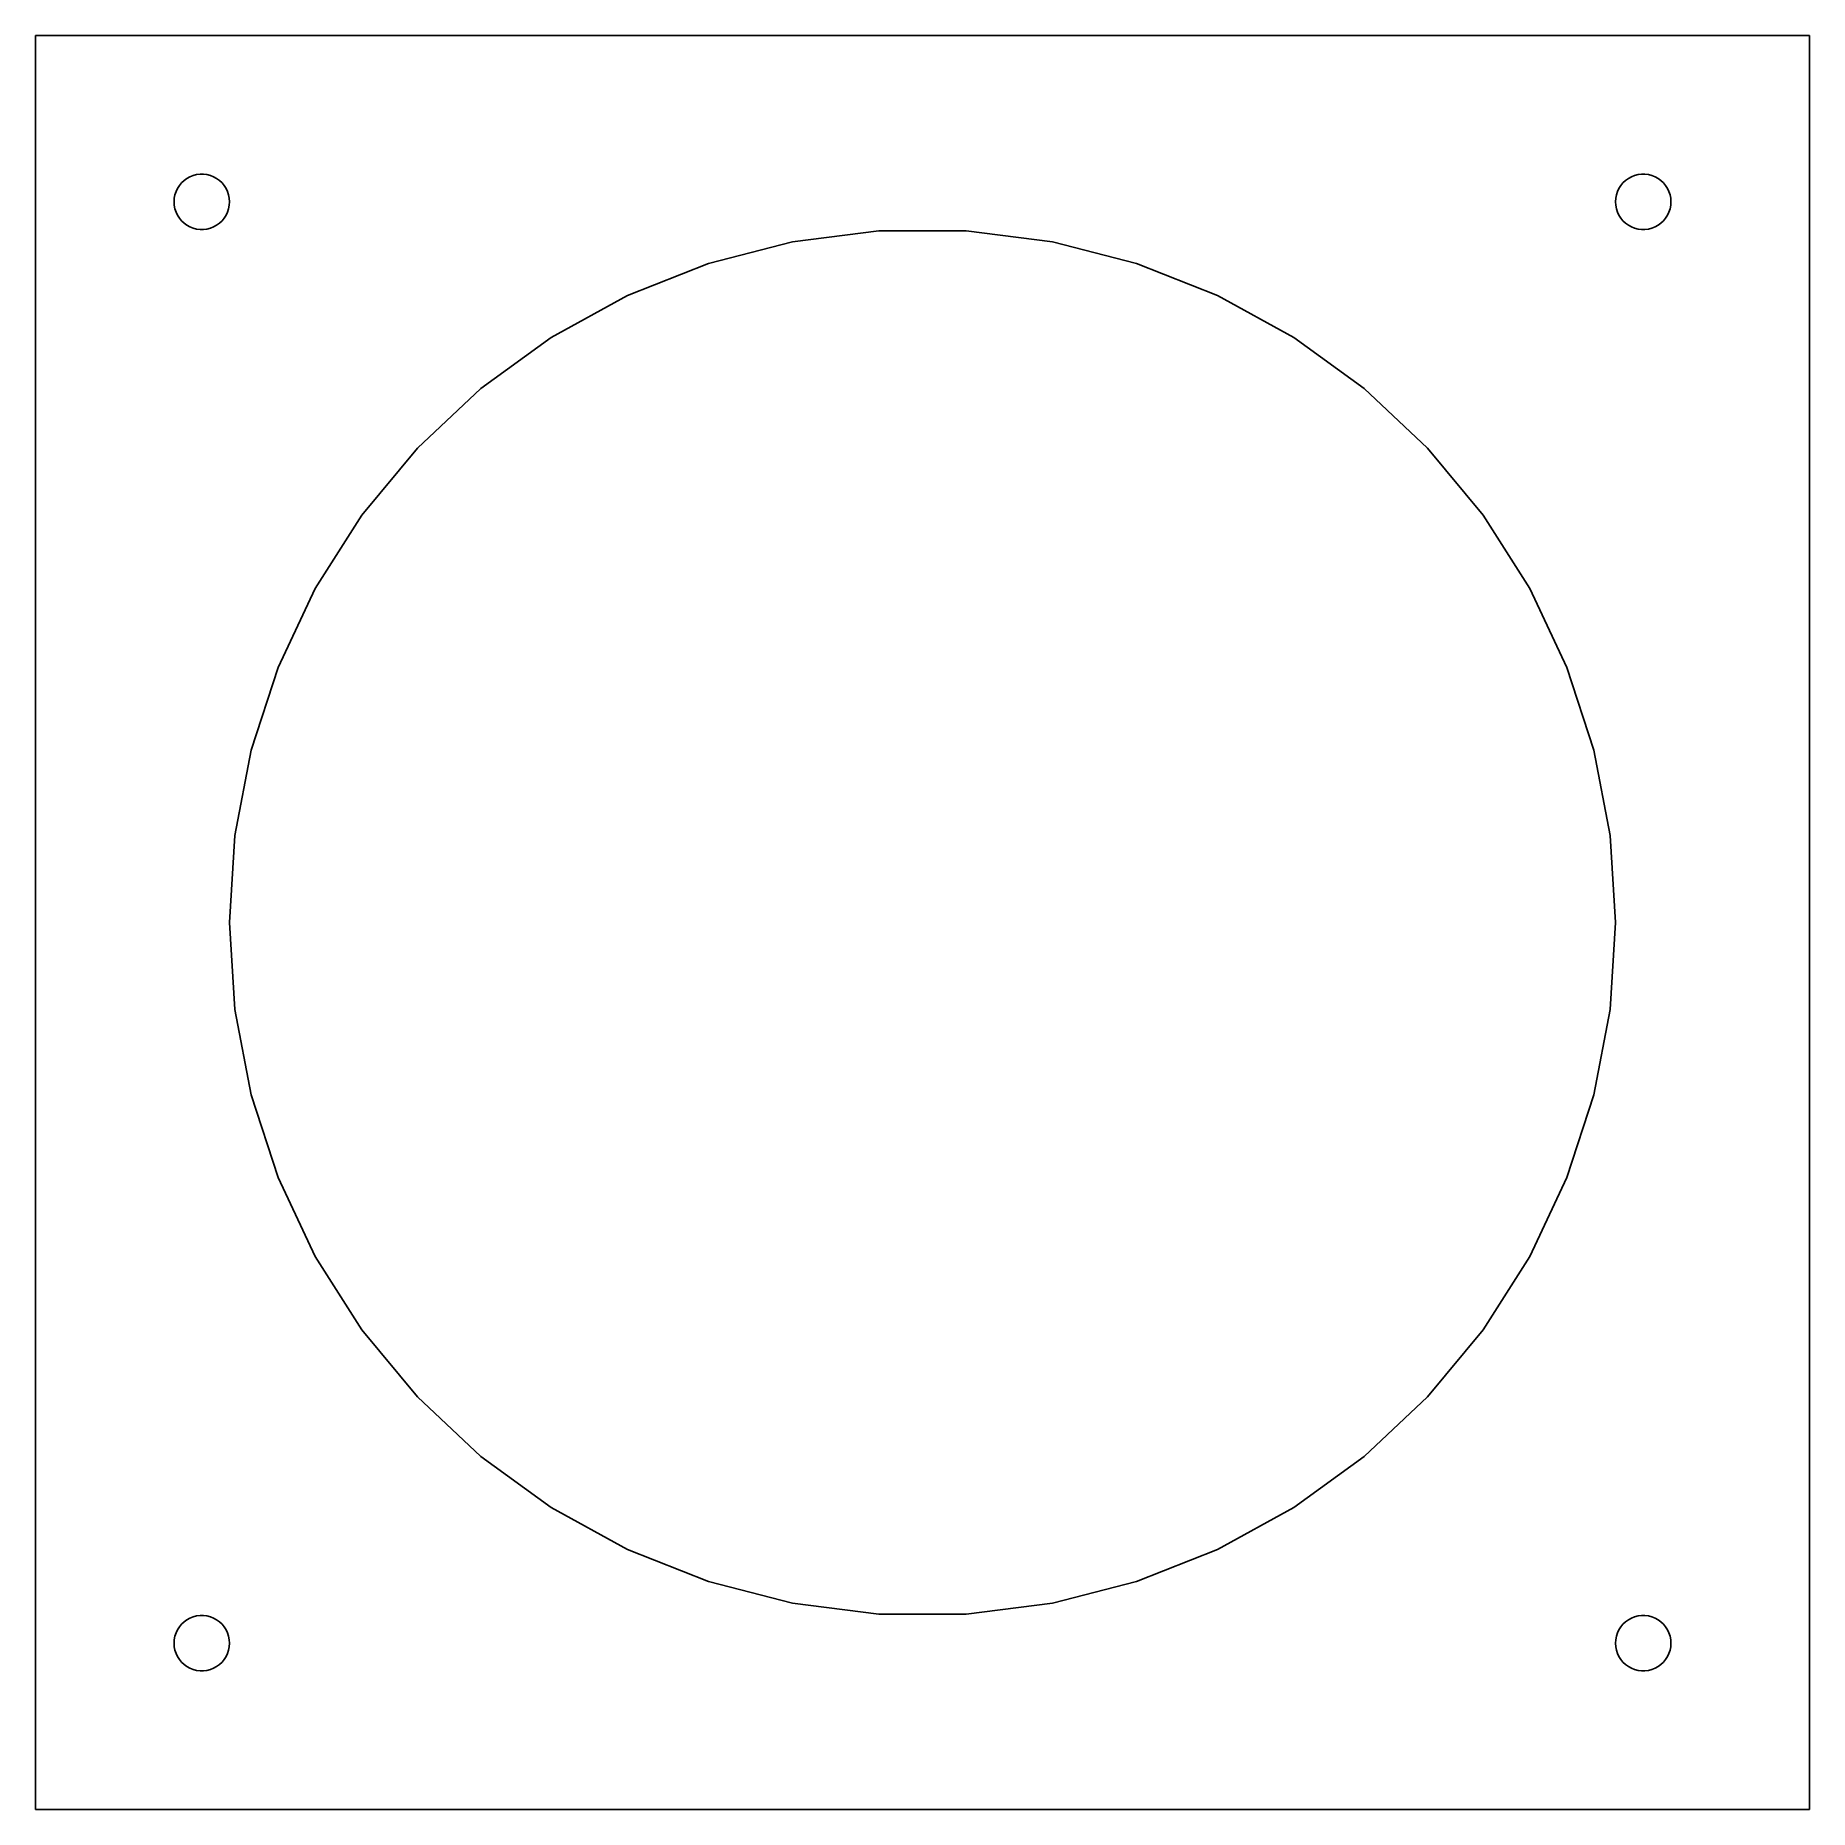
# Model space of a CAD drawing. Header units: metres. Extents: x -80 to 80, y -80 to 80.
import ezdxf

# ---------------------------------------------------------------- set-up
doc = ezdxf.new("R2010")
doc.units = ezdxf.units.M

msp = doc.modelspace()

# ---------------------------------------------------------------- linework, layer by layer
for p, q in [((80, 80), (-80, 80)), ((-80, 80), (-80, -80)), ((80, -80), (80, 80)), ((-66.3396, 67.1108), (-66.0644, 67.2621)), ((-66.0644, 67.2621), (-65.7725, 67.3776)), ((-65.7725, 67.3776), (-65.4684, 67.4557)), ((-65.4684, 67.4557), (-65.157, 67.4951)), ((-65.157, 67.4951), (-64.843, 67.4951)), ((-64.843, 67.4951), (-64.5315, 67.4557)), ((-64.5315, 67.4557), (-64.2274, 67.3776)), ((-64.2274, 67.3776), (-63.9355, 67.2621)), ((-63.9355, 67.2621), (-63.6604, 67.1108)), ((63.6604, 67.1108), (63.9355, 67.2621)), ((63.9355, 67.2621), (64.2274, 67.3776)), ((64.2274, 67.3776), (64.5315, 67.4557)), ((64.5315, 67.4557), (64.843, 67.4951)), ((64.843, 67.4951), (65.157, 67.4951)), ((65.157, 67.4951), (65.4684, 67.4557)), ((65.4684, 67.4557), (65.7725, 67.3776)), ((65.7725, 67.3776), (66.0644, 67.2621)), ((66.0644, 67.2621), (66.3396, 67.1108)), ((-67.4803, 65.3133), (-67.4214, 65.6217)), ((-67.4214, 65.6217), (-67.3244, 65.9203)), ((-67.3244, 65.9203), (-67.1908, 66.2044)), ((-67.1908, 66.2044), (-67.0225, 66.4695)), ((-67.0225, 66.4695), (-66.8224, 66.7114)), ((-66.8224, 66.7114), (-66.5936, 66.9263)), ((-66.5936, 66.9263), (-66.3396, 67.1108)), ((-63.6604, 67.1108), (-63.4064, 66.9263)), ((-63.4064, 66.9263), (-63.1776, 66.7114)), ((-63.1776, 66.7114), (-62.9774, 66.4695)), ((-62.9774, 66.4695), (-62.8092, 66.2044)), ((-62.8092, 66.2044), (-62.6756, 65.9203)), ((-62.6756, 65.9203), (-62.5785, 65.6217)), ((-62.5785, 65.6217), (-62.5197, 65.3133)), ((62.5197, 65.3133), (62.5785, 65.6217)), ((62.5785, 65.6217), (62.6756, 65.9203)), ((62.6756, 65.9203), (62.8092, 66.2044)), ((62.8092, 66.2044), (62.9774, 66.4695)), ((62.9774, 66.4695), (63.1776, 66.7114)), ((63.1776, 66.7114), (63.4064, 66.9263)), ((63.4064, 66.9263), (63.6604, 67.1108)), ((66.3396, 67.1108), (66.5936, 66.9263)), ((66.5936, 66.9263), (66.8224, 66.7114)), ((66.8224, 66.7114), (67.0225, 66.4695)), ((67.0225, 66.4695), (67.1908, 66.2044)), ((67.1908, 66.2044), (67.3244, 65.9203)), ((67.3244, 65.9203), (67.4214, 65.6217)), ((67.4214, 65.6217), (67.4803, 65.3133)), ((-67.5, 65), (-67.4803, 65.3133)), ((-67.4803, 64.6867), (-67.5, 65)), ((-67.4214, 64.3783), (-67.4803, 64.6867)), ((-67.3244, 64.0797), (-67.4214, 64.3783)), ((-67.1908, 63.7956), (-67.3244, 64.0797)), ((-62.6756, 64.0797), (-62.8092, 63.7956)), ((-62.5785, 64.3783), (-62.6756, 64.0797)), ((-62.5197, 64.6867), (-62.5785, 64.3783)), ((-62.5197, 65.3133), (-62.5, 65)), ((-62.5, 65), (-62.5197, 64.6867)), ((62.5, 65), (62.5197, 65.3133)), ((62.5197, 64.6867), (62.5, 65)), ((62.5785, 64.3783), (62.5197, 64.6867)), ((62.6756, 64.0797), (62.5785, 64.3783)), ((62.8092, 63.7956), (62.6756, 64.0797)), ((67.3244, 64.0797), (67.1908, 63.7956)), ((67.4214, 64.3783), (67.3244, 64.0797)), ((67.4803, 64.6867), (67.4214, 64.3783)), ((67.4803, 65.3133), (67.5, 65)), ((67.5, 65), (67.4803, 64.6867)), ((-67.0225, 63.5305), (-67.1908, 63.7956)), ((-66.8224, 63.2886), (-67.0225, 63.5305)), ((-66.5936, 63.0737), (-66.8224, 63.2886)), ((-66.3396, 62.8892), (-66.5936, 63.0737)), ((-66.0644, 62.7379), (-66.3396, 62.8892)), ((-65.7725, 62.6223), (-66.0644, 62.7379)), ((-65.4684, 62.5443), (-65.7725, 62.6223)), ((-65.157, 62.5049), (-65.4684, 62.5443)), ((-64.843, 62.5049), (-65.157, 62.5049)), ((-64.5315, 62.5443), (-64.843, 62.5049)), ((-64.2274, 62.6223), (-64.5315, 62.5443)), ((-63.9355, 62.7379), (-64.2274, 62.6223)), ((-63.6604, 62.8892), (-63.9355, 62.7379)), ((-63.4064, 63.0737), (-63.6604, 62.8892)), ((-63.1776, 63.2886), (-63.4064, 63.0737)), ((-62.9774, 63.5305), (-63.1776, 63.2886)), ((-62.8092, 63.7956), (-62.9774, 63.5305)), ((62.9774, 63.5305), (62.8092, 63.7956)), ((63.1776, 63.2886), (62.9774, 63.5305)), ((63.4064, 63.0737), (63.1776, 63.2886)), ((63.6604, 62.8892), (63.4064, 63.0737)), ((63.9355, 62.7379), (63.6604, 62.8892)), ((64.2274, 62.6223), (63.9355, 62.7379)), ((64.5315, 62.5443), (64.2274, 62.6223)), ((64.843, 62.5049), (64.5315, 62.5443)), ((65.157, 62.5049), (64.843, 62.5049)), ((65.4684, 62.5443), (65.157, 62.5049)), ((65.7725, 62.6223), (65.4684, 62.5443)), ((66.0644, 62.7379), (65.7725, 62.6223)), ((66.3396, 62.8892), (66.0644, 62.7379)), ((66.5936, 63.0737), (66.3396, 62.8892)), ((66.8224, 63.2886), (66.5936, 63.0737)), ((67.0225, 63.5305), (66.8224, 63.2886)), ((67.1908, 63.7956), (67.0225, 63.5305)), ((-19.3136, 59.441), (-11.7113, 61.3929)), ((-11.7113, 61.3929), (-3.9244, 62.3767)), ((-3.9244, 62.3767), (3.9244, 62.3767)), ((3.9244, 62.3767), (11.7113, 61.3929)), ((11.7113, 61.3929), (19.3136, 59.441)), ((-26.6112, 56.5517), (-19.3136, 59.441)), ((19.3136, 59.441), (26.6112, 56.5517)), ((-33.4892, 52.7705), (-26.6112, 56.5517)), ((26.6112, 56.5517), (33.4892, 52.7705)), ((-39.839, 48.1571), (-33.4892, 52.7705)), ((33.4892, 52.7705), (39.839, 48.1571)), ((-45.5605, 42.7842), (-39.839, 48.1571)), ((39.839, 48.1571), (45.5605, 42.7842)), ((-50.5636, 36.7366), (-45.5605, 42.7842)), ((45.5605, 42.7842), (50.5636, 36.7366)), ((-54.7692, 30.1096), (-50.5636, 36.7366)), ((50.5636, 36.7366), (54.7692, 30.1096)), ((-58.111, 23.0078), (-54.7692, 30.1096)), ((54.7692, 30.1096), (58.111, 23.0078)), ((-60.5364, 15.5431), (-58.111, 23.0078)), ((58.111, 23.0078), (60.5364, 15.5431)), ((-62.0072, 7.8333), (-60.5364, 15.5431)), ((60.5364, 15.5431), (62.0072, 7.8333)), ((-62.5, 0), (-62.0072, 7.8333)), ((62.0072, 7.8333), (62.5, 0)), ((-62.0072, -7.8333), (-62.5, 0)), ((62.5, 0), (62.0072, -7.8333)), ((-60.5364, -15.5431), (-62.0072, -7.8333)), ((62.0072, -7.8333), (60.5364, -15.5431)), ((-58.111, -23.0078), (-60.5364, -15.5431)), ((60.5364, -15.5431), (58.111, -23.0078)), ((-54.7692, -30.1096), (-58.111, -23.0078)), ((58.111, -23.0078), (54.7692, -30.1096)), ((-50.5636, -36.7366), (-54.7692, -30.1096)), ((54.7692, -30.1096), (50.5636, -36.7366)), ((-45.5605, -42.7842), (-50.5636, -36.7366)), ((50.5636, -36.7366), (45.5605, -42.7842)), ((-39.839, -48.1571), (-45.5605, -42.7842)), ((45.5605, -42.7842), (39.839, -48.1571)), ((-33.4892, -52.7705), (-39.839, -48.1571)), ((39.839, -48.1571), (33.4892, -52.7705)), ((-26.6112, -56.5517), (-33.4892, -52.7705)), ((33.4892, -52.7705), (26.6112, -56.5517)), ((-19.3136, -59.441), (-26.6112, -56.5517)), ((26.6112, -56.5517), (19.3136, -59.441)), ((-11.7113, -61.3929), (-19.3136, -59.441)), ((19.3136, -59.441), (11.7113, -61.3929)), ((-3.9244, -62.3767), (-11.7113, -61.3929)), ((3.9244, -62.3767), (-3.9244, -62.3767)), ((11.7113, -61.3929), (3.9244, -62.3767)), ((-67.3244, -64.0797), (-67.1908, -63.7956)), ((-67.1908, -63.7956), (-67.0225, -63.5305)), ((-67.0225, -63.5305), (-66.8224, -63.2886)), ((-66.8224, -63.2886), (-66.5936, -63.0737)), ((-66.5936, -63.0737), (-66.3396, -62.8892)), ((-66.3396, -62.8892), (-66.0644, -62.7379)), ((-66.0644, -62.7379), (-65.7725, -62.6223)), ((-65.7725, -62.6223), (-65.4684, -62.5443)), ((-65.4684, -62.5443), (-65.157, -62.5049)), ((-65.157, -62.5049), (-64.843, -62.5049)), ((-64.843, -62.5049), (-64.5315, -62.5443)), ((-64.5315, -62.5443), (-64.2274, -62.6223)), ((-64.2274, -62.6223), (-63.9355, -62.7379)), ((-63.9355, -62.7379), (-63.6604, -62.8892)), ((-63.6604, -62.8892), (-63.4064, -63.0737)), ((-63.4064, -63.0737), (-63.1776, -63.2886)), ((-63.1776, -63.2886), (-62.9774, -63.5305)), ((-62.9774, -63.5305), (-62.8092, -63.7956)), ((-62.8092, -63.7956), (-62.6756, -64.0797)), ((62.6756, -64.0797), (62.8092, -63.7956)), ((62.8092, -63.7956), (62.9774, -63.5305)), ((62.9774, -63.5305), (63.1776, -63.2886)), ((63.1776, -63.2886), (63.4064, -63.0737)), ((63.4064, -63.0737), (63.6604, -62.8892)), ((63.6604, -62.8892), (63.9355, -62.7379)), ((63.9355, -62.7379), (64.2274, -62.6223)), ((64.2274, -62.6223), (64.5315, -62.5443)), ((64.5315, -62.5443), (64.843, -62.5049)), ((64.843, -62.5049), (65.157, -62.5049)), ((65.157, -62.5049), (65.4684, -62.5443)), ((65.4684, -62.5443), (65.7725, -62.6223)), ((65.7725, -62.6223), (66.0644, -62.7379)), ((66.0644, -62.7379), (66.3396, -62.8892)), ((66.3396, -62.8892), (66.5936, -63.0737)), ((66.5936, -63.0737), (66.8224, -63.2886)), ((66.8224, -63.2886), (67.0225, -63.5305)), ((67.0225, -63.5305), (67.1908, -63.7956)), ((67.1908, -63.7956), (67.3244, -64.0797)), ((-67.5, -65), (-67.4803, -64.6867)), ((-67.4803, -65.3133), (-67.5, -65)), ((-67.4803, -64.6867), (-67.4214, -64.3783)), ((-67.4214, -65.6217), (-67.4803, -65.3133)), ((-67.4214, -64.3783), (-67.3244, -64.0797)), ((-62.6756, -64.0797), (-62.5785, -64.3783)), ((-62.5785, -64.3783), (-62.5197, -64.6867)), ((-62.5197, -65.3133), (-62.5785, -65.6217)), ((-62.5197, -64.6867), (-62.5, -65)), ((-62.5, -65), (-62.5197, -65.3133)), ((62.5, -65), (62.5197, -64.6867)), ((62.5197, -65.3133), (62.5, -65)), ((62.5197, -64.6867), (62.5785, -64.3783)), ((62.5785, -65.6217), (62.5197, -65.3133)), ((62.5785, -64.3783), (62.6756, -64.0797)), ((67.3244, -64.0797), (67.4214, -64.3783)), ((67.4214, -64.3783), (67.4803, -64.6867)), ((67.4803, -65.3133), (67.4214, -65.6217)), ((67.4803, -64.6867), (67.5, -65)), ((67.5, -65), (67.4803, -65.3133)), ((-67.3244, -65.9203), (-67.4214, -65.6217)), ((-67.1908, -66.2044), (-67.3244, -65.9203)), ((-67.0225, -66.4695), (-67.1908, -66.2044)), ((-66.8224, -66.7114), (-67.0225, -66.4695)), ((-66.5936, -66.9263), (-66.8224, -66.7114)), ((-66.3396, -67.1108), (-66.5936, -66.9263)), ((-66.0644, -67.2621), (-66.3396, -67.1108)), ((-63.6604, -67.1108), (-63.9355, -67.2621)), ((-63.4064, -66.9263), (-63.6604, -67.1108)), ((-63.1776, -66.7114), (-63.4064, -66.9263)), ((-62.9774, -66.4695), (-63.1776, -66.7114)), ((-62.8092, -66.2044), (-62.9774, -66.4695)), ((-62.6756, -65.9203), (-62.8092, -66.2044)), ((-62.5785, -65.6217), (-62.6756, -65.9203)), ((62.6756, -65.9203), (62.5785, -65.6217)), ((62.8092, -66.2044), (62.6756, -65.9203)), ((62.9774, -66.4695), (62.8092, -66.2044)), ((63.1776, -66.7114), (62.9774, -66.4695)), ((63.4064, -66.9263), (63.1776, -66.7114)), ((63.6604, -67.1108), (63.4064, -66.9263)), ((63.9355, -67.2621), (63.6604, -67.1108)), ((66.3396, -67.1108), (66.0644, -67.2621)), ((66.5936, -66.9263), (66.3396, -67.1108)), ((66.8224, -66.7114), (66.5936, -66.9263)), ((67.0225, -66.4695), (66.8224, -66.7114)), ((67.1908, -66.2044), (67.0225, -66.4695)), ((67.3244, -65.9203), (67.1908, -66.2044)), ((67.4214, -65.6217), (67.3244, -65.9203)), ((-65.7725, -67.3776), (-66.0644, -67.2621)), ((-65.4684, -67.4557), (-65.7725, -67.3776)), ((-65.157, -67.4951), (-65.4684, -67.4557)), ((-64.843, -67.4951), (-65.157, -67.4951)), ((-64.5315, -67.4557), (-64.843, -67.4951)), ((-64.2274, -67.3776), (-64.5315, -67.4557)), ((-63.9355, -67.2621), (-64.2274, -67.3776)), ((64.2274, -67.3776), (63.9355, -67.2621)), ((64.5315, -67.4557), (64.2274, -67.3776)), ((64.843, -67.4951), (64.5315, -67.4557)), ((65.157, -67.4951), (64.843, -67.4951)), ((65.4684, -67.4557), (65.157, -67.4951)), ((65.7725, -67.3776), (65.4684, -67.4557)), ((66.0644, -67.2621), (65.7725, -67.3776)), ((-80, -80), (80, -80))]:
    msp.add_line(p, q)

doc.saveas('drawing.dxf')
